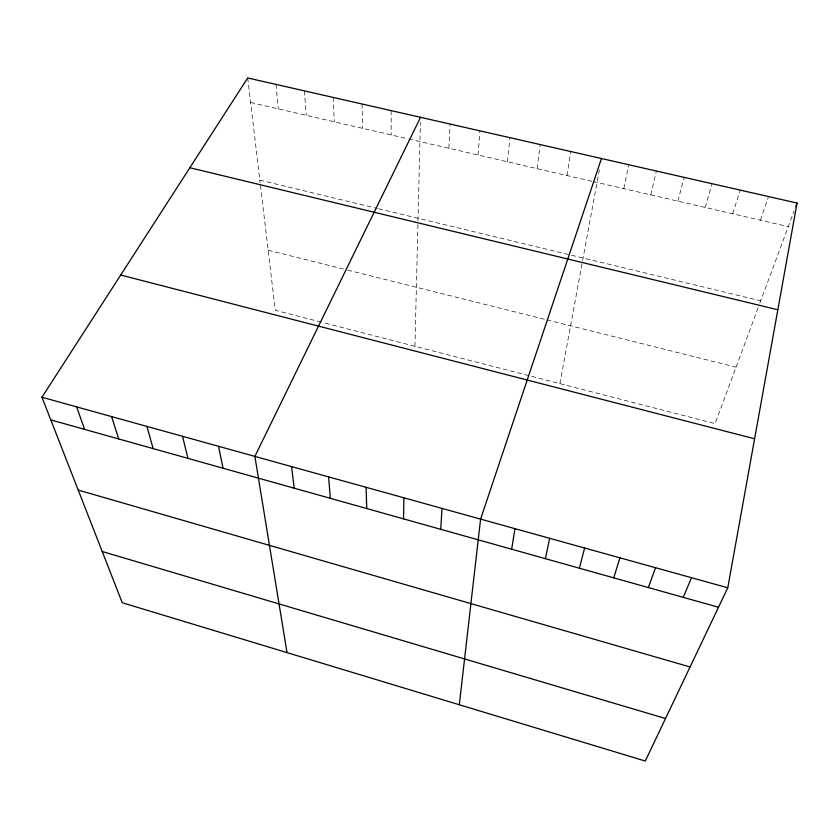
<?xml version="1.0" encoding="UTF-8"?>
<svg xmlns="http://www.w3.org/2000/svg" width="839" height="839" viewBox="0 0 839 839"><rect width="100%" height="100%" fill="white"/><g stroke="black" fill="none" stroke-linecap="round" stroke-linejoin="round"><path stroke-width="0.63" stroke-dasharray="4.2 3.15" d="M414.948 346.287L417.969 222.146M418 220.856L420.391 122.431M448.896 148.262L450.092 124.057M478.073 155.005L479.908 130.842M507.48 161.791L509.944 137.68M537.107 168.629L540.211 144.581M566.965 175.529L570.73 151.523M559.896 383.633L582.392 261.841M582.623 260.572L599.382 169.866M623.817 188.649L628.831 164.759M650.76 194.879L656.381 171.03M677.891 201.14L684.121 177.344M705.2 207.443L712.049 183.71M732.709 213.798L740.187 190.117M760.407 220.185L768.514 196.567M758.12 307.808L715.069 423.622L322.491 322.459M759.851 303.152L793.988 211.313M250.609 102.484L407.429 138.687M408.677 138.98L592.04 181.318M593.288 181.602L788.293 226.624M259.828 180.144L377.267 208.439M378.536 208.743L760.721 300.823M268.144 250.221L346.497 269.812M347.745 270.116L544.448 319.292M546.934 319.911L736.055 367.188M321.264 322.145L275.276 310.283L260.268 183.814M247.704 77.964L260.121 182.587M275.958 84.403L278.307 108.881M304.431 90.885L306.214 115.321M333.125 97.418L334.321 121.812M362.039 104.005L362.647 128.346M391.163 110.633L391.184 134.943"/><path stroke-width="1.26" d="M403.549 518.869L403.863 497.8M440.706 529.294L442.038 508.403M459.321 704.76L480.59 519.11L601.469 158.529M511.654 549.199L514.968 528.664M727.77 587.793L797.05 203.059L247.704 77.964L41.95 397.246L122.232 602.738L645.275 761.036L727.77 587.793L41.95 397.246M545.381 558.669L549.639 538.302M579.403 568.213L584.626 548.024M613.729 577.84L619.937 557.83M648.348 587.552L655.553 567.72M795.739 206.593L797.05 203.059M683.271 597.358L691.504 577.714M420.517 117.324L254.878 456.406L287.022 652.606M189.855 167.737L777.837 309.748M120.711 275.024L754.607 438.776M50.791 419.888L718.509 607.247M78.216 490.07L690.067 666.963M102.211 551.496L665.526 718.52M76.601 406.873L84.603 429.369M111.577 416.584L118.729 438.944M146.888 426.401L153.17 448.613M182.535 436.301L187.926 458.367M218.528 446.306L223.017 468.204M291.584 466.599L294.195 488.183M328.636 476.898L330.304 498.314M366.066 487.291L366.748 508.539"/></g></svg>
